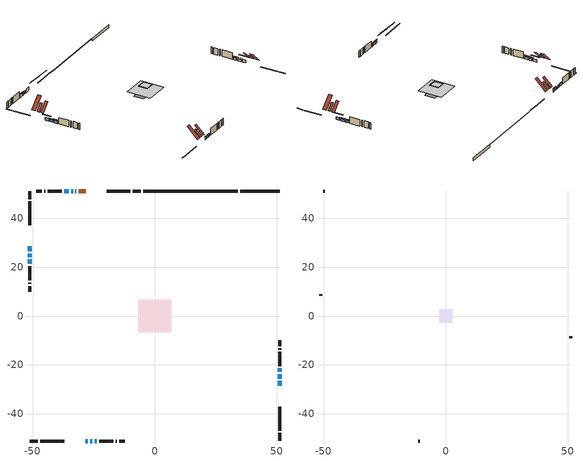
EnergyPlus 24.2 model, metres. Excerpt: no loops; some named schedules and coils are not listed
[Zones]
conditioned space
 floor adiabatic (Floor3 construction): -4.46,-4.46 -4.46,4.46 4.46,4.46 4.46,-4.46 z0.12
 floor adiabatic (AdiabaticFloorConstruction): -6.69,-6.69 -6.69,6.69 6.69,6.69 6.69,-6.69 z1.34
 floor foundation (Slab1 construction): -2.23,-2.23 -2.23,2.23 2.23,2.23 2.23,-2.23 z-1.53
 floor foundation (Slab2 construction): -6.75,-2.94 -6.75,2.94 6.75,2.94 6.75,-2.94 z-0.12
 wall outside (RimJoist1 construction): -5.66,51.22 -9.02,51.22 / -51.22,-51.22 -47.85,-51.22 / -51.22,51.22 -51.22,47.85 / 51.22,-51.22 51.22,-47.85 z0.12:0.42
 wall outside (RimJoist2 construction): -9.95,51.22 -19.74,51.22 / -46.92,-51.22 -37.14,-51.22 / -51.22,46.92 -51.22,37.14 / 51.22,-46.92 51.22,-37.14 z0.12:0.42
 wall outside (AdiabaticWallConstruction 1): -28.31,51.22 -31.14,51.22 z0.12:2.15
 wall outside (AdiabaticWallConstruction): -32.07,51.22 -32.48,51.22 z0.12:1.04; -51.22,28.56 -51.22,26.53 / 51.22,-28.56 51.22,-26.63 / -35.15,51.22 -37.18,51.22 z0.12:1.64; 51.22,-25.7 51.22,-23.87 z0.12:1.26; -33.4,51.22 -34.22,51.22 z0.12:1.49; -51.22,25.6 -51.22,24.08 / 51.22,-22.94 51.22,-21.42 z0.12:1.29; -28.56,-51.22 -27.44,-51.22 / -26.52,-51.22 -25.55,-51.22 z0.12:1.54; -24.62,-51.22 -23.71,-51.22 / -51.22,23.15 -51.22,21.37 z0.12:1.44
 wall outside (Wall1 construction): -38.11,51.22 -43.91,51.22 / -22.78,-51.22 -16.97,-51.22 / -51.22,20.44 -51.22,14.64 / 51.22,-20.49 51.22,-14.69 z0.12:3.78
 wall outside (Wall2 construction): -44.84,51.22 -45.36,51.22 / -16.04,-51.22 -15.52,-51.22 / -51.22,13.71 -51.22,13.18 / 51.22,-13.76 51.22,-13.23 z0.12:3.78
 wall outside (Wall3 construction): -46.29,51.22 -48.62,51.22 / -14.59,-51.22 -12.27,-51.22 / -51.22,12.26 -51.22,9.93 / 51.22,-12.3 51.22,-9.98 z0.12:3.78
 wall foundation (FoundationWall1 construction): 51.22,51.22 34.97,51.22 z-1.53:0.12
 wall foundation (FoundationWall2 construction): 34.04,51.22 -4.73,51.22 z-0.12:0.11
 window (WindowConstruction 11): -32.07,51.22 -32.48,51.22 z0.12:1.03
 window (WindowConstruction 5): -51.22,28.56 -51.22,26.53 z0.12:1.64
 window (WindowConstruction 6): 51.22,-28.56 51.22,-26.63 z0.12:1.64
 window (WindowConstruction 7): 51.22,-25.7 51.22,-23.87 z0.12:1.26
 window (WindowConstruction 8): -33.4,51.22 -34.22,51.22 z0.12:1.49
 window (WindowConstruction 9): -51.22,25.6 -51.22,24.08 z0.12:1.29
 window (WindowConstruction 10): 51.22,-22.94 51.22,-21.42 z0.12:1.29
 window (WindowConstruction): -28.56,-51.22 -27.45,-51.22 z0.12:1.54
 window (WindowConstruction 1): -26.52,-51.22 -25.55,-51.22 z0.12:1.54
 window (WindowConstruction 2): -24.62,-51.22 -23.71,-51.22 z0.12:1.44
 window (WindowConstruction 3): -35.15,51.22 -37.18,51.22 z0.12:1.64
 window (WindowConstruction 4): -51.22,23.15 -51.22,21.37 z0.12:1.44
 door (Door): -28.31,51.22 -31.14,51.22 z0.12:2.15
 ceiling adiabatic (AdiabaticFloorConstruction): 6.69,-6.69 6.69,6.69 -6.69,6.69 -6.69,-6.69 z1.34
 roof outside (Roof3 construction): -24.87,51.22,3.78 -24.87,47.87,7.12 -23.69,47.87,7.12 -23.69,51.22,3.78; -32,-51.22,3.78 -32,-47.87,7.12 -33.18,-47.87,7.12 -33.18,-51.22,3.78; -51.22,32,3.78 -47.87,32,7.12 -47.87,33.18,7.12 -51.22,33.18,3.78; 51.22,-32,3.78 47.87,-32,7.12 47.87,-33.18,7.12 51.22,-33.18,3.78
 roof outside (Roof4 construction): -27.38,51.22,3.78 -27.38,46.74,8.25 -25.8,46.74,8.25 -25.8,51.22,3.78; -29.49,-51.22,3.78 -29.49,-46.74,8.25 -31.07,-46.74,8.25 -31.07,-51.22,3.78; -51.22,29.49,3.78 -46.74,29.49,8.25 -46.74,31.07,8.25 -51.22,31.07,3.78; 51.22,-29.49,3.78 46.74,-29.49,8.25 46.74,-31.07,8.25 51.22,-31.07,3.78
attic - vented
 floor to conditioned space (Floor1 construction Reversed): -2.23,-2.23 -2.23,2.23 2.23,2.23 2.23,-2.23 z3.78
 floor to conditioned space (Floor2 construction Reversed): -2.73,-2.73 -2.73,2.73 2.73,2.73 2.73,-2.73 z3.78
 wall outside (Wall4 construction): -49.55,51.22 -50.29,51.22 / -11.34,-51.22 -10.6,-51.22 / -51.22,9 -51.22,8.26 / 51.22,-9.05 51.22,-8.31 z0.12:3.78
 roof outside (Roof1 construction): -22.76,51.22,3.78 -22.76,45.29,9.7 -20.67,45.29,9.7 -20.67,51.22,3.78; -34.11,-51.22,3.78 -34.11,-45.29,9.7 -36.21,-45.29,9.7 -36.21,-51.22,3.78; -51.22,34.11,3.78 -45.29,34.11,9.7 -45.29,36.21,9.7 -51.22,36.21,3.78; 51.22,-34.11,3.78 45.29,-34.11,9.7 45.29,-36.21,9.7 51.22,-36.21,3.78
shading: -32.77,51.22 -31.77,51.22 -31.77,51.51 -32.77,51.51 z1.33; -51.22,25.01 -51.22,30.08 -51.51,30.08 -51.51,25.01 z3.16; 51.22,-24.5 51.22,-30.69 51.51,-30.69 51.51,-24.5 z3.77; 51.22,-23.26 51.22,-26.31 51.51,-26.31 51.51,-23.26 z1.87; -34.52,51.22 -33.11,51.22 -33.11,51.51 -34.52,51.51 z1.79; -51.22,23.47 -51.22,26.21 -51.51,26.21 -51.51,23.47 z1.9; 51.22,-20.81 51.22,-23.55 51.51,-23.55 51.51,-20.81 z1.9; -27.15,-51.22 -28.86,-51.22 -28.86,-51.51 -27.15,-51.51 z1.84; -25.25,-51.22 -26.82,-51.22 -26.82,-51.51 -25.25,-51.51 z1.84; -23.41,-51.22 -24.92,-51.22 -24.92,-51.51 -23.41,-51.51 z1.74; -37.48,51.22 -34.85,51.22 -34.85,51.51 -37.48,51.51 z1.94; -51.22,20.76 -51.22,23.76 -51.51,23.76 -51.51,20.76 z2.05
[Building]
Building 1: Terrain=Suburbs
[Site:Location]
Greenwood AP_NS: Latitude {deg}=44.98; Longitude {deg}=-64.92; Time Zone {hr}=-4; Elevation {m}=28; Keep Site Location Information=Yes
[Site:GroundTemperature:Shallow]
3.62696, 1.72046, 1.56778, 2.47251, 6.10451, 9.71958, 12.8537, 14.839, 15.0077, 13.3929, 10.3388, 6.83459
[Site:WaterMainsTemperature]
Calculation Method=Schedule; Temperature Schedule=mains temperature schedule
[Material] Roughness=Rough; Thermal Absorptance=0.9
Name | Thickness {m} | Conductivity {W/m-K} | Density {kg/m3} | Specific Heat {J/kg-K} | Solar Absorptance | Visible Absorptance
asphalt or fiberglass shingles | 0.00635 | 0.162714 | 1121.4 | 1465.45 | 0.4 | 0.4
ceiling loosefill ins | 0.169333 | 0.0480833 | 16.02 | 1046.75 | 0.7 | 0.7
ceiling stud and cavity | 0.1397 | 0.128794 | 65.682 | 1177.47 | 0.7 | 0.7
ceiling stud and cavity 1 | 0.1397 | 0.124158 | 65.682 | 1177.47 | 0.7 | 0.7
concrete 4.0 in. | 0.1016 | 1.803125 | 2242.8 | 837.4 | 0.7 | 0.7
concrete 8.0 in. | 0.2032 | 1.803125 | 2242.8 | 837.4 | 0.7 | 0.7
door material | 0.04445 | 0.188738 | 512.64 | 1214.23 | 0.7 | 0.7
exterior vertical ins | 0.00108814 | 0.029427 | 32.04 | 1214.23 | 0.7 | 0.7
floor covering | 0.0127 | 9.015625 | 54.468 | 1339.84 | 0.6 | 0.6
floor covering 1 | 0.0127 | 0.0433444 | 54.468 | 1339.84 | 0.6 | 0.6
floor rigid ins; wall rigid ins | 0.512978 | 0.029427 | 32.04 | 1214.23 | 0.7 | 0.7
floor stud and cavity | 0.0889 | 0.234607 | 50.32683 | 1063.81 | 0.7 | 0.7
floor stud and cavity 1 | 0.1397 | 1.75129 | 37.0049 | 1207.88 | 0.7 | 0.7
furniture material conditioned space 1 | 0.1524 | 0.115458 | 640.8 | 1214.23 | 0.6 | 0.6
gypsum board | 0.0127 | 0.160291 | 801 | 837.4 | 0.6 | 0.6
osb sheathing 0.5 in. | 0.0127 | 0.115458 | 512.64 | 1214.23 | 0.7 | 0.7
osb sheathing 0.75 in. | 0.01905 | 0.115458 | 512.64 | 1214.23 | 0.7 | 0.7
osb sheathing 2.0 in. | 0.0508 | 0.115458 | 512.64 | 1214.23 | 0.7 | 0.7
rim joist rigid ins; roof rigid ins | 0.051816 | 0.029427 | 32.04 | 1214.23 | 0.7 | 0.7
rim joist stud and cavity | 0.0508 | 0.165254 | 125.044 | 1163.47 | 0.6 | 0.6
rim joist stud and cavity 1 | 0.0508 | 0.126838 | 50.32683 | 1063.81 | 0.6 | 0.6
roof stud and cavity | 0.2032 | 0.164052 | 78.34581 | 1123.46 | 0.7 | 0.7
roof stud and cavity 1 | 0.2032 | 2.78498 | 78.34581 | 1123.46 | 0.7 | 0.7
wall stud and cavity | 0.1397 | 0.0815399 | 139.0536 | 1170.24 | 0.7 | 0.7
wall stud and cavity 1 | 0.1397 | 0.0853101 | 139.0536 | 1170.24 | 0.7 | 0.7
wall stud and cavity 2 | 0.1397 | 0.0849447 | 139.0536 | 1170.24 | 0.7 | 0.7
wall stud and cavity 3 | 0.0889 | 6.1454 | 50.32683 | 1063.81 | 0.6 | 0.6
wall stud and cavity 4 | 0.0889 | 0.380278 | 52.3479 | 1209.89 | 0.7 | 0.7
wall stud and cavity 5 | 0.0889 | 0.391764 | 83.0341 | 1211.67 | 0.7 | 0.7
wood siding | 0.0254 | 0.102417 | 544.68 | 1172.36 | 0.4 | 0.4
wood siding 1 | 0.00254 | 0.102417 | 544.68 | 1172.36 | 0.4 | 0.4
wood siding 2; wood siding 3; wood siding 4 | 0.0254 | 0.102417 | 544.68 | 1172.36 | 0.7 | 0.7
[WindowMaterial:SimpleGlazingSystem]
Name | U-Factor {W/m2-K} | Solar Heat Gain Coefficient
WindowMaterial | 4.85639 | 0.56
WindowMaterial 1 | 5.20843 | 0.63
WindowMaterial 2 | 5.141429 | 0.62
WindowMaterial 3 | 5.26862 | 0.65
WindowMaterial 4 | 5.1278 | 0.62
WindowMaterial 5 | 5.243633 | 0.64
WindowMaterial 6 | 5.408295 | 0.67
WindowMaterial 7 | 5.09941 | 0.61
WindowMaterial 8 | 4.97222 | 0.59
WindowMaterial 9 | 5.0943 | 0.64
[Construction]
AdiabaticFloorConstruction: floor stud and cavity 1, floor rigid ins, osb sheathing 0.75 in., floor covering 1
AdiabaticWallConstruction: wood siding 3, wall rigid ins, wall stud and cavity 4, gypsum board
AdiabaticWallConstruction 1: wood siding 4, wall rigid ins, wall stud and cavity 4, gypsum board
Door: door material
Floor1 construction Reversed: gypsum board, ceiling stud and cavity, ceiling loosefill ins
Floor2 construction Reversed: gypsum board, ceiling stud and cavity 1, ceiling loosefill ins
Floor3 construction: floor stud and cavity, floor covering
FoundationWall1 construction; FoundationWall2 construction: concrete 8.0 in.
furniture construction conditioned space 1: furniture material conditioned space 1
PartitionWallConstruction: gypsum board, wall stud and cavity 5, gypsum board
RimJoist1 construction: wood siding 2, rim joist rigid ins, osb sheathing 2.0 in., rim joist stud and cavity
RimJoist2 construction: wood siding 2, rim joist stud and cavity 1
Roof1 construction: asphalt or fiberglass shingles
Roof3 construction: asphalt or fiberglass shingles, osb sheathing 0.75 in., roof stud and cavity, gypsum board
Roof4 construction: asphalt or fiberglass shingles, roof rigid ins, osb sheathing 0.75 in., roof stud and cavity 1, gypsum board
Slab1 construction; Slab2 construction: concrete 4.0 in.
Wall1 construction: wood siding, osb sheathing 0.5 in., wall stud and cavity, gypsum board
Wall2 construction: wood siding, osb sheathing 0.5 in., wall stud and cavity 1, gypsum board
Wall3 construction: wood siding, osb sheathing 0.5 in., wall stud and cavity 2, gypsum board
Wall4 construction: wood siding 1, wall stud and cavity 3
WindowConstruction: WindowMaterial
WindowConstruction 1: WindowMaterial 1
WindowConstruction 10; WindowConstruction 9: WindowMaterial 8
WindowConstruction 11: WindowMaterial 9
WindowConstruction 2: WindowMaterial 2
WindowConstruction 3; WindowConstruction 5: WindowMaterial 3
WindowConstruction 4: WindowMaterial 4
WindowConstruction 6: WindowMaterial 5
WindowConstruction 7: WindowMaterial 6
WindowConstruction 8: WindowMaterial 7
[Zone] Multiplier=1; Part of Total Floor Area=Yes
Name | Volume {m3}
attic - vented | 41.205
conditioned space | 455.6
[Space]
Name | Zone | Volume {m3}
attic - vented 1 | attic - vented | 41.205
conditioned space 1 | conditioned space | 455.6
[ZoneInfiltration:EffectiveLeakageArea]
infil attic - vented 1: Zone or Space=attic - vented 1; Schedule=Always On Discrete; Effective Air Leakage Area {cm2}=2053.66; Stack Coefficient=0.000666287; Wind Coefficient=1.74402e-05
[ZoneMixing]
whole house fan mix: Zone or Space=attic - vented; Schedule=Always On Continuous; Design Flow Rate Calculation Method=Flow/Zone; Design Flow Rate {m3/s}=0; Source Zone or Space=conditioned space
[SurfaceProperty:ExposedFoundationPerimeter] Exposed Perimeter Calculation Method=TotalExposedPerimeter
Name | Total Exposed Perimeter {m}
Slab1 | 16.246
Slab2 | 38.771
[InternalMass] Zone or ZoneList=conditioned space; Space or SpaceList=conditioned space 1
Name | Construction | Surface Area {m2}
furniture mass conditioned space 1 | furniture construction conditioned space 1 | 143.008
partition wall mass | PartitionWallConstruction | 278.09
[Lights]
interior lighting: Zone or ZoneList or Space or SpaceList=conditioned space 1; Schedule=interior lighting schedule; Design Level Calculation Method=LightingLevel; Lighting Level {W}=343.2; Return Air Fraction=0; Fraction Radiant=0.6; Fraction Visible=0.2; Fraction Replaceable=1
[People]
occupants: Zone or ZoneList or Space or SpaceList=conditioned space 1; Number of People Schedule=occupants schedule; Number of People Calculation Method=People; Number of People=3; Fraction Radiant=0.314171; Sensible Heat Fraction=0.56303; Activity Level Schedule=occupants activity schedule; Carbon Dioxide Generation Rate {m3/s-W}=0; Enable ASHRAE 55 Comfort Warnings=No; Mean Radiant Temperature Calculation Type=EnclosureAveraged
[ElectricEquipment] Zone or ZoneList or Space or SpaceList=conditioned space 1; Design Level Calculation Method=EquipmentLevel
Name | Schedule | Design Level {W} | Fraction Latent | Fraction Radiant | Fraction Lost
clothes dryer | clothes dryer schedule | 140.772 | 0.015 | 0.081 | 0.85
clothes washer | clothes washer schedule | 32.1985 | 0.03 | 0.162 | 0.7
cooking range | cooking range schedule | 215.147 | 0.08 | 0.432 | 0.2
dishwasher | dishwasher schedule | 66.8632 | 0.3 | 0.18 | 0.4
fridge | fridge schedule | 72.9452 | 0 | 0.6 | 0
mech vent house fan | mech vent house fan schedule | 0 | 0 | 0 | 1
mech vent house fan cfis | mech vent house fan cfis schedule | 0 | 0 | 0 | 0
mech vent range fan 0 | mech vent range fan 0 schedule | 57 | 0 | 0 | 1
misc plug loads | misc plug loads schedule | 494.7 | 0.045 | 0.513 | 0.1
whole house fan | Always On Discrete | 0 | 0 | 0 | 1
[OtherEquipment] Zone or ZoneList or Space or SpaceList=conditioned space 1; Design Level Calculation Method=EquipmentLevel
Name | Fuel Type | Schedule | Design Level {W} | Fraction Latent | Fraction Radiant | Fraction Lost
clothes dryer 1 | Electricity | clothes dryer schedule | 0 | 0.015 | 0.081 | 0.85
cooking range 1 | Electricity | cooking range schedule | 0 | 0.08 | 0.432 | 0.2
general water use latent | None | general water use schedule | 62.594 | 1 | 0 | 0
general water use sensible | None | general water use schedule | -61.6891 | 0 | 0.6 | 0
mech vent house fan latent load | None | Always On Discrete | 0 | 1 | 0 | 0
mech vent house fan sensible load | None | Always On Discrete | 0 | 0 | 0 | 0
water heater energy adjustment1 | Electricity | Always On Discrete | 0.01 | 0 | 0 | 1
[ZoneInfiltration:DesignFlowRate] Zone or ZoneList or Space or SpaceList=conditioned space 1; Schedule=Always On Discrete; Design Flow Rate Calculation Method=Flow/Zone; Design Flow Rate {m3/s}=0
infil flow; natural vent flow; whole house fan flow
[ZoneControl:Thermostat]
conditioned space Thermostat: Zone or ZoneList=conditioned space; Control Type Schedule=conditioned space Thermostat Schedule; Control 1=conditioned space temperature setpoint; Temperature Difference Between Cutout And Setpoint {deltaC}=0
[ThermostatSetpoint:DualSetpoint]
conditioned space temperature setpoint: Heating Setpoint Temperature Schedule=heating setpoint; Cooling Setpoint Temperature Schedule=cooling setpoint
[AirLoopHVAC:UnitarySystem]
unit heater unitary system: Control Type=Load; Controlling Zone or Thermostat Location=conditioned space; Dehumidification Control Type=None; Availability Schedule=Always On Discrete; Supply Fan=unit heater supply fan; Fan Placement=BlowThrough; Supply Air Fan Operating Mode Schedule=unit heater auto fan schedule; Heating Coil=unit heater htg coil; DX Heating Coil Sizing Ratio=1; Use DOAS DX Cooling Coil=No; Minimum Supply Air Temperature {C}=2; Latent Load Control=SensibleOnlyLoadControl; Cooling Supply Air Flow Rate Method=None; Heating Supply Air Flow Rate Method=SupplyAirFlowRate; Heating Supply Air Flow Rate {m3/s}=0.00141584; No Load Supply Air Flow Rate Method=SupplyAirFlowRate; No Load Supply Air Flow Rate {m3/s}=0; No Load Supply Air Flow Rate Control Set To Low Speed=Yes; Maximum Supply Air Temperature {C}=48.8889; Maximum Outdoor Dry-Bulb Temperature for Supplemental Heater Operation {C}=21; Ancillary On-Cycle Electric Power {W}=0; Ancillary Off-Cycle Electric Power {W}=0
[Zone equipment]
conditioned space: electric baseboard, unit heater unitary system
[Foundation:Kiva] Initial Indoor Air Temperature {C}=18; Wall Depth Below Slab {m}=0.2032
Name | Wall Height Above Grade {m} | Custom Block Material Name 1 | Custom Block Depth 1 {m} | Custom Block X Position 1 {m} | Custom Block Z Position 1 {m}
Foundation Kiva 1 | 0.12
Foundation Kiva 2 | 0.110002 | exterior vertical ins | 0.230002 | 0.2032 | 0
[Foundation:Kiva:Settings]
Soil Conductivity {W/m-K}=0.849921; Soil Density {kg/m3}=1842.3; Soil Specific Heat {J/kg-K}=418.7; Ground Solar Absorptivity=0.9; Ground Thermal Absorptivity=0.9; Ground Surface Roughness {m}=0.03; Far-Field Width {m}=40; Deep-Ground Boundary Condition=ZeroFlux; Deep-Ground Depth {m}=40; Minimum Cell Dimension {m}=0.2; Maximum Cell Growth Coefficient=3; Simulation Timestep=Timestep
[Exterior:Lights]
exterior lighting: Schedule=exterior lighting schedule; Design Level {W}=75.6
[EnergyManagementSystem:Sensor] Output:Variable or Output:Meter Index Key=conditioned space
Name | Output:Variable or Output:Meter
conditioned_space_clg_unmet_s | Zone Cooling Setpoint Not Met Time
conditioned_space_htg_unmet_s | Zone Heating Setpoint Not Met Time
fridge_tin_s; tin_s; tin_s_1 | Zone Mean Air Temperature
tout_s | Zone Outdoor Air Drybulb Temperature
win_s | Zone Air Humidity Ratio
[Schedule:Constant]
Name | Hourly Value
Always On Continuous; mech vent house fan schedule; mech vent house fan cfis schedule; Always On Discrete | 1
occupants activity schedule | 117.228
fridge schedule; unit heater auto fan schedule | 0
[Schedule:Week:Daily]
interior lighting schedule Week Rule - Jan1-Jan27: interior lighting schedule day, interior lighting schedule day, interior lighting schedule day, interior lighting schedule day, interior lighting schedule day, interior lighting schedule day, interior lighting schedule day, interior lighting schedule default day, interior lighting schedule default day, interior lighting schedule default day, interior lighting schedule default day, interior lighting schedule default day
interior lighting schedule Week Rule - Jan28-Feb3: interior lighting schedule day, interior lighting schedule day, interior lighting schedule day, interior lighting schedule day, interior lighting schedule day 1, interior lighting schedule day 1, interior lighting schedule day 1, interior lighting schedule default day, interior lighting schedule default day, interior lighting schedule default day, interior lighting schedule default day, interior lighting schedule default day
interior lighting schedule Week Rule - Feb4-Feb24: interior lighting schedule day 1, interior lighting schedule day 1, interior lighting schedule day 1, interior lighting schedule day 1, interior lighting schedule day 1, interior lighting schedule day 1, interior lighting schedule day 1, interior lighting schedule default day, interior lighting schedule default day, interior lighting schedule default day, interior lighting schedule default day, interior lighting schedule default day
interior lighting schedule Week Rule - Feb25-Mar3: interior lighting schedule day 1, interior lighting schedule day 1, interior lighting schedule day 1, interior lighting schedule day 1, interior lighting schedule day 2, interior lighting schedule day 2, interior lighting schedule day 2, interior lighting schedule default day, interior lighting schedule default day, interior lighting schedule default day, interior lighting schedule default day, interior lighting schedule default day
interior lighting schedule Week Rule - Mar4-Mar31: interior lighting schedule day 2, interior lighting schedule day 2, interior lighting schedule day 2, interior lighting schedule day 2, interior lighting schedule day 2, interior lighting schedule day 2, interior lighting schedule day 2, interior lighting schedule default day, interior lighting schedule default day, interior lighting schedule default day, interior lighting schedule default day, interior lighting schedule default day
interior lighting schedule Week Rule - Apr1-Apr28: interior lighting schedule day 3, interior lighting schedule day 3, interior lighting schedule day 3, interior lighting schedule day 3, interior lighting schedule day 3, interior lighting schedule day 3, interior lighting schedule day 3, interior lighting schedule default day, interior lighting schedule default day, interior lighting schedule default day, interior lighting schedule default day, interior lighting schedule default day
interior lighting schedule Week Rule - Apr29-May5: interior lighting schedule day 3, interior lighting schedule day 3, interior lighting schedule day 4, interior lighting schedule day 4, interior lighting schedule day 4, interior lighting schedule day 4, interior lighting schedule day 4, interior lighting schedule default day, interior lighting schedule default day, interior lighting schedule default day, interior lighting schedule default day, interior lighting schedule default day
interior lighting schedule Week Rule - May6-May26: interior lighting schedule day 4, interior lighting schedule day 4, interior lighting schedule day 4, interior lighting schedule day 4, interior lighting schedule day 4, interior lighting schedule day 4, interior lighting schedule day 4, interior lighting schedule default day, interior lighting schedule default day, interior lighting schedule default day, interior lighting schedule default day, interior lighting schedule default day
interior lighting schedule Week Rule - May27-Jun2: interior lighting schedule day 4, interior lighting schedule day 4, interior lighting schedule day 4, interior lighting schedule day 4, interior lighting schedule day 4, interior lighting schedule day 5, interior lighting schedule day 5, interior lighting schedule default day, interior lighting schedule default day, interior lighting schedule default day, interior lighting schedule default day, interior lighting schedule default day
interior lighting schedule Week Rule - Jun3-Jun30: interior lighting schedule day 5, interior lighting schedule day 5, interior lighting schedule day 5, interior lighting schedule day 5, interior lighting schedule day 5, interior lighting schedule day 5, interior lighting schedule day 5, interior lighting schedule default day, interior lighting schedule default day, interior lighting schedule default day, interior lighting schedule default day, interior lighting schedule default day
interior lighting schedule Week Rule - Jul1-Jul28: interior lighting schedule day 6, interior lighting schedule day 6, interior lighting schedule day 6, interior lighting schedule day 6, interior lighting schedule day 6, interior lighting schedule day 6, interior lighting schedule day 6, interior lighting schedule default day, interior lighting schedule default day, interior lighting schedule default day, interior lighting schedule default day, interior lighting schedule default day
interior lighting schedule Week Rule - Jul29-Aug4: interior lighting schedule day 6, interior lighting schedule day 6, interior lighting schedule day 6, interior lighting schedule day 7, interior lighting schedule day 7, interior lighting schedule day 7, interior lighting schedule day 7, interior lighting schedule default day, interior lighting schedule default day, interior lighting schedule default day, interior lighting schedule default day, interior lighting schedule default day
interior lighting schedule Week Rule - Aug5-Aug25: interior lighting schedule day 7, interior lighting schedule day 7, interior lighting schedule day 7, interior lighting schedule day 7, interior lighting schedule day 7, interior lighting schedule day 7, interior lighting schedule day 7, interior lighting schedule default day, interior lighting schedule default day, interior lighting schedule default day, interior lighting schedule default day, interior lighting schedule default day
interior lighting schedule Week Rule - Aug26-Sep1: interior lighting schedule day 7, interior lighting schedule day 7, interior lighting schedule day 7, interior lighting schedule day 7, interior lighting schedule day 7, interior lighting schedule day 7, interior lighting schedule day 8, interior lighting schedule default day, interior lighting schedule default day, interior lighting schedule default day, interior lighting schedule default day, interior lighting schedule default day
interior lighting schedule Week Rule - Sep2-Sep29: interior lighting schedule day 8, interior lighting schedule day 8, interior lighting schedule day 8, interior lighting schedule day 8, interior lighting schedule day 8, interior lighting schedule day 8, interior lighting schedule day 8, interior lighting schedule default day, interior lighting schedule default day, interior lighting schedule default day, interior lighting schedule default day, interior lighting schedule default day
interior lighting schedule Week Rule - Sep30-Oct6: interior lighting schedule day 8, interior lighting schedule day 9, interior lighting schedule day 9, interior lighting schedule day 9, interior lighting schedule day 9, interior lighting schedule day 9, interior lighting schedule day 9, interior lighting schedule default day, interior lighting schedule default day, interior lighting schedule default day, interior lighting schedule default day, interior lighting schedule default day
interior lighting schedule Week Rule - Oct7-Oct27: interior lighting schedule day 9, interior lighting schedule day 9, interior lighting schedule day 9, interior lighting schedule day 9, interior lighting schedule day 9, interior lighting schedule day 9, interior lighting schedule day 9, interior lighting schedule default day, interior lighting schedule default day, interior lighting schedule default day, interior lighting schedule default day, interior lighting schedule default day
interior lighting schedule Week Rule - Oct28-Nov3: interior lighting schedule day 9, interior lighting schedule day 9, interior lighting schedule day 9, interior lighting schedule day 9, interior lighting schedule day 10, interior lighting schedule day 10, interior lighting schedule day 10, interior lighting schedule default day, interior lighting schedule default day, interior lighting schedule default day, interior lighting schedule default day, interior lighting schedule default day
interior lighting schedule Week Rule - Nov4-Nov24: interior lighting schedule day 10, interior lighting schedule day 10, interior lighting schedule day 10, interior lighting schedule day 10, interior lighting schedule day 10, interior lighting schedule day 10, interior lighting schedule day 10, interior lighting schedule default day, interior lighting schedule default day, interior lighting schedule default day, interior lighting schedule default day, interior lighting schedule default day
interior lighting schedule Week Rule - Nov25-Dec1: interior lighting schedule day 10, interior lighting schedule day 10, interior lighting schedule day 10, interior lighting schedule day 10, interior lighting schedule day 10, interior lighting schedule day 10, interior lighting schedule day 11, interior lighting schedule default day, interior lighting schedule default day, interior lighting schedule default day, interior lighting schedule default day, interior lighting schedule default day
interior lighting schedule Week Rule - Dec2-Dec31: interior lighting schedule day 11, interior lighting schedule day 11, interior lighting schedule day 11, interior lighting schedule day 11, interior lighting schedule day 11, interior lighting schedule day 11, interior lighting schedule day 11, interior lighting schedule default day, interior lighting schedule default day, interior lighting schedule default day, interior lighting schedule default day, interior lighting schedule default day
occupants schedule Week Rule - Jan1-Dec31: occupants schedule day, occupants schedule day, occupants schedule day, occupants schedule day, occupants schedule day, occupants schedule day, occupants schedule day, occupants schedule default day, occupants schedule default day, occupants schedule default day, occupants schedule default day, occupants schedule default day
clothes dryer schedule Week Rule - Jan1-Dec31: clothes dryer schedule day, clothes dryer schedule day, clothes dryer schedule day, clothes dryer schedule day, clothes dryer schedule day, clothes dryer schedule day, clothes dryer schedule day, clothes dryer schedule default day, clothes dryer schedule default day, clothes dryer schedule default day, clothes dryer schedule default day, clothes dryer schedule default day
clothes washer schedule Week Rule - Jan1-Dec31: clothes washer schedule day, clothes washer schedule day, clothes washer schedule day, clothes washer schedule day, clothes washer schedule day, clothes washer schedule day, clothes washer schedule day, clothes washer schedule default day, clothes washer schedule default day, clothes washer schedule default day, clothes washer schedule default day, clothes washer schedule default day
cooking range schedule Week Rule - Jan1-Dec31: cooking range schedule day, cooking range schedule day, cooking range schedule day, cooking range schedule day, cooking range schedule day, cooking range schedule day, cooking range schedule day, cooking range schedule default day, cooking range schedule default day, cooking range schedule default day, cooking range schedule default day, cooking range schedule default day
dishwasher schedule Week Rule - Jan1-Dec31: dishwasher schedule day, dishwasher schedule day, dishwasher schedule day, dishwasher schedule day, dishwasher schedule day, dishwasher schedule day, dishwasher schedule day, dishwasher schedule default day, dishwasher schedule default day, dishwasher schedule default day, dishwasher schedule default day, dishwasher schedule default day
mech vent range fan 0 schedule Week Rule - Jan1-Dec31: mech vent range fan 0 schedule day, mech vent range fan 0 schedule day, mech vent range fan 0 schedule day, mech vent range fan 0 schedule day, mech vent range fan 0 schedule day, mech vent range fan 0 schedule day, mech vent range fan 0 schedule day, mech vent range fan 0 schedule default day, mech vent range fan 0 schedule default day, mech vent range fan 0 schedule default day, mech vent range fan 0 schedule default day, mech vent range fan 0 schedule default day
misc plug loads schedule Week Rule - Jan1-Dec31: misc plug loads schedule day, misc plug loads schedule day, misc plug loads schedule day, misc plug loads schedule day, misc plug loads schedule day, misc plug loads schedule day, misc plug loads schedule day, misc plug loads schedule default day, misc plug loads schedule default day, misc plug loads schedule default day, misc plug loads schedule default day, misc plug loads schedule default day
general water use schedule Week Rule - Jan1-Dec31: general water use schedule day, general water use schedule day, general water use schedule day, general water use schedule day, general water use schedule day, general water use schedule day, general water use schedule day, general water use schedule default day, general water use schedule default day, general water use schedule default day, general water use schedule default day, general water use schedule default day
exterior lighting schedule Week Rule - Jan1-Jan27: exterior lighting schedule day, exterior lighting schedule day, exterior lighting schedule day, exterior lighting schedule day, exterior lighting schedule day, exterior lighting schedule day, exterior lighting schedule day, exterior lighting schedule default day, exterior lighting schedule default day, exterior lighting schedule default day, exterior lighting schedule default day, exterior lighting schedule default day
exterior lighting schedule Week Rule - Jan28-Feb3: exterior lighting schedule day, exterior lighting schedule day, exterior lighting schedule day, exterior lighting schedule day, exterior lighting schedule day 1, exterior lighting schedule day 1, exterior lighting schedule day 1, exterior lighting schedule default day, exterior lighting schedule default day, exterior lighting schedule default day, exterior lighting schedule default day, exterior lighting schedule default day
exterior lighting schedule Week Rule - Feb4-Feb24: exterior lighting schedule day 1, exterior lighting schedule day 1, exterior lighting schedule day 1, exterior lighting schedule day 1, exterior lighting schedule day 1, exterior lighting schedule day 1, exterior lighting schedule day 1, exterior lighting schedule default day, exterior lighting schedule default day, exterior lighting schedule default day, exterior lighting schedule default day, exterior lighting schedule default day
exterior lighting schedule Week Rule - Feb25-Mar3: exterior lighting schedule day 1, exterior lighting schedule day 1, exterior lighting schedule day 1, exterior lighting schedule day 1, exterior lighting schedule day 2, exterior lighting schedule day 2, exterior lighting schedule day 2, exterior lighting schedule default day, exterior lighting schedule default day, exterior lighting schedule default day, exterior lighting schedule default day, exterior lighting schedule default day
exterior lighting schedule Week Rule - Mar4-Mar31: exterior lighting schedule day 2, exterior lighting schedule day 2, exterior lighting schedule day 2, exterior lighting schedule day 2, exterior lighting schedule day 2, exterior lighting schedule day 2, exterior lighting schedule day 2, exterior lighting schedule default day, exterior lighting schedule default day, exterior lighting schedule default day, exterior lighting schedule default day, exterior lighting schedule default day
exterior lighting schedule Week Rule - Apr1-Apr28: exterior lighting schedule day 3, exterior lighting schedule day 3, exterior lighting schedule day 3, exterior lighting schedule day 3, exterior lighting schedule day 3, exterior lighting schedule day 3, exterior lighting schedule day 3, exterior lighting schedule default day, exterior lighting schedule default day, exterior lighting schedule default day, exterior lighting schedule default day, exterior lighting schedule default day
exterior lighting schedule Week Rule - Apr29-May5: exterior lighting schedule day 3, exterior lighting schedule day 3, exterior lighting schedule day 4, exterior lighting schedule day 4, exterior lighting schedule day 4, exterior lighting schedule day 4, exterior lighting schedule day 4, exterior lighting schedule default day, exterior lighting schedule default day, exterior lighting schedule default day, exterior lighting schedule default day, exterior lighting schedule default day
[Schedule:Year]
interior lighting schedule: interior lighting schedule Week Rule - Jan1-Jan27, 1, 1, 1, 27, interior lighting schedule Week Rule - Jan28-Feb3, 1, 28, 2, 3, interior lighting schedule Week Rule - Feb4-Feb24, 2, 4, 2, 24, interior lighting schedule Week Rule - Feb25-Mar3, 2, 25, 3, 3, interior lighting schedule Week Rule - Mar4-Mar31, 3, 4, 3, 31, interior lighting schedule Week Rule - Apr1-Apr28, 4, 1, 4, 28, interior lighting schedule Week Rule - Apr29-May5, 4, 29, 5, 5, interior lighting schedule Week Rule - May6-May26, 5, 6, 5, 26, interior lighting schedule Week Rule - May27-Jun2, 5, 27, 6, 2, interior lighting schedule Week Rule - Jun3-Jun30, 6, 3, 6, 30, interior lighting schedule Week Rule - Jul1-Jul28, 7, 1, 7, 28, interior lighting schedule Week Rule - Jul29-Aug4, 7, 29, 8, 4, interior lighting schedule Week Rule - Aug5-Aug25, 8, 5, 8, 25, interior lighting schedule Week Rule - Aug26-Sep1, 8, 26, 9, 1, interior lighting schedule Week Rule - Sep2-Sep29, 9, 2, 9, 29, interior lighting schedule Week Rule - Sep30-Oct6, 9, 30, 10, 6, interior lighting schedule Week Rule - Oct7-Oct27, 10, 7, 10, 27, interior lighting schedule Week Rule - Oct28-Nov3, 10, 28, 11, 3, interior lighting schedule Week Rule - Nov4-Nov24, 11, 4, 11, 24, interior lighting schedule Week Rule - Nov25-Dec1, 11, 25, 12, 1, interior lighting schedule Week Rule - Dec2-Dec31, 12, 2, 12, 31
occupants schedule: occupants schedule Week Rule - Jan1-Dec31, 1, 1, 12, 31
clothes dryer schedule: clothes dryer schedule Week Rule - Jan1-Dec31, 1, 1, 12, 31
clothes washer schedule: clothes washer schedule Week Rule - Jan1-Dec31, 1, 1, 12, 31
cooking range schedule: cooking range schedule Week Rule - Jan1-Dec31, 1, 1, 12, 31
dishwasher schedule: dishwasher schedule Week Rule - Jan1-Dec31, 1, 1, 12, 31
mech vent range fan 0 schedule: mech vent range fan 0 schedule Week Rule - Jan1-Dec31, 1, 1, 12, 31
misc plug loads schedule: misc plug loads schedule Week Rule - Jan1-Dec31, 1, 1, 12, 31
general water use schedule: general water use schedule Week Rule - Jan1-Dec31, 1, 1, 12, 31
exterior lighting schedule: exterior lighting schedule Week Rule - Jan1-Jan27, 1, 1, 1, 27, exterior lighting schedule Week Rule - Jan28-Feb3, 1, 28, 2, 3, exterior lighting schedule Week Rule - Feb4-Feb24, 2, 4, 2, 24, exterior lighting schedule Week Rule - Feb25-Mar3, 2, 25, 3, 3, exterior lighting schedule Week Rule - Mar4-Mar31, 3, 4, 3, 31, exterior lighting schedule Week Rule - Apr1-Apr28, 4, 1, 4, 28, exterior lighting schedule Week Rule - Apr29-May5, 4, 29, 5, 5, exterior lighting schedule Week Rule - May6-May26, 5, 6, 5, 26, exterior lighting schedule Week Rule - May27-Jun2, 5, 27, 6, 2, exterior lighting schedule Week Rule - Jun3-Jun30, 6, 3, 6, 30, exterior lighting schedule Week Rule - Jul1-Jul28, 7, 1, 7, 28, exterior lighting schedule Week Rule - Jul29-Aug4, 7, 29, 8, 4, exterior lighting schedule Week Rule - Aug5-Aug25, 8, 5, 8, 25, exterior lighting schedule Week Rule - Aug26-Sep1, 8, 26, 9, 1, exterior lighting schedule Week Rule - Sep2-Sep29, 9, 2, 9, 29, exterior lighting schedule Week Rule - Sep30-Oct6, 9, 30, 10, 6, exterior lighting schedule Week Rule - Oct7-Oct27, 10, 7, 10, 27, exterior lighting schedule Week Rule - Oct28-Nov3, 10, 28, 11, 3, exterior lighting schedule Week Rule - Nov4-Nov24, 11, 4, 11, 24, exterior lighting schedule Week Rule - Nov25-Dec1, 11, 25, 12, 1, exterior lighting schedule Week Rule - Dec2-Dec31, 12, 2, 12, 31
[Schedule:Compact]
conditioned space Thermostat Schedule: Through: 12/31, For: AllDays, Until: 24:00, 4
mains temperature schedule: Through: 01/01, For: AllDays, Until: 24:00, 7.74778, Through: 01/02, For: AllDays, Until: 24:00, 7.68278, Through: 01/03, For: AllDays, Until: 24:00, 7.61944, Through: 01/04, For: AllDays, Until: 24:00, 7.55667, Through: 01/05, For: AllDays, Until: 24:00, 7.495, Through: 01/06, For: AllDays, Until: 24:00, 7.435, Through: 01/07, For: AllDays, Until: 24:00, 7.37556, Through: 01/08, For: AllDays, Until: 24:00, 7.31778, Through: 01/09, For: AllDays, Until: 24:00, 7.26111, Through: 01/10, For: AllDays, Until: 24:00, 7.20556, Through: 01/11, For: AllDays, Until: 24:00, 7.15111, Through: 01/12, For: AllDays, Until: 24:00, 7.09833, Through: 01/13, For: AllDays, Until: 24:00, 7.04667, Through: 01/14, For: AllDays, Until: 24:00, 6.99667, Through: 01/15, For: AllDays, Until: 24:00, 6.94722, Through: 01/16, For: AllDays, Until: 24:00, 6.9, Through: 01/17, For: AllDays, Until: 24:00, 6.85333, Through: 01/18, For: AllDays, Until: 24:00, 6.80833, Through: 01/19, For: AllDays, Until: 24:00, 6.765, Through: 01/20, For: AllDays, Until: 24:00, 6.72278, Through: 01/21, For: AllDays, Until: 24:00, 6.68167, Through: 01/22, For: AllDays, Until: 24:00, 6.64278, Through: 01/23, For: AllDays, Until: 24:00, 6.60444, Through: 01/24, For: AllDays, Until: 24:00, 6.56778, Through: 01/25, For: AllDays, Until: 24:00, 6.53278, Through: 01/26, For: AllDays, Until: 24:00, 6.49944, Through: 01/27, For: AllDays, Until: 24:00, 6.46722, Through: 01/28, For: AllDays, Until: 24:00, 6.43667, Through: 01/29, For: AllDays, Until: 24:00, 6.40722, Through: 01/30, For: AllDays, Until: 24:00, 6.37944, Through: 01/31, For: AllDays, Until: 24:00, 6.35333, Through: 02/01, For: AllDays, Until: 24:00, 6.32889, Through: 02/02, For: AllDays, Until: 24:00, 6.30556, Through: 02/03, For: AllDays, Until: 24:00, 6.28389, Through: 02/04, For: AllDays, Until: 24:00, 6.26389, Through: 02/05, For: AllDays, Until: 24:00, 6.24556, Through: 02/06, For: AllDays, Until: 24:00, 6.22833, Through: 02/07, For: AllDays, Until: 24:00, 6.21278, Through: 02/08, For: AllDays, Until: 24:00, 6.19889, Through: 02/09, For: AllDays, Until: 24:00, 6.18667, Through: 02/10, For: AllDays, Until: 24:00, 6.17611, Through: 02/11, For: AllDays, Until: 24:00, 6.16667, Through: 02/12, For: AllDays, Until: 24:00, 6.15889, Through: 02/13, For: AllDays, Until: 24:00, 6.15278, Through: 02/14, For: AllDays, Until: 24:00, 6.14833, Through: 02/15, For: AllDays, Until: 24:00, 6.14556, Through: 02/16, For: AllDays, Until: 24:00, 6.14389, Through: 02/17, For: AllDays, Until: 24:00, 6.14444, Through: 02/18, For: AllDays, Until: 24:00, 6.14611, Through: 02/19, For: AllDays, Until: 24:00, 6.14944, Through: 02/20, For: AllDays, Until: 24:00, 6.15444, Through: 02/21, For: AllDays, Until: 24:00, 6.16056, Through: 02/22, For: AllDays, Until: 24:00, 6.16889, Through: 02/23, For: AllDays, Until: 24:00, 6.17833, Through: 02/24, For: AllDays, Until: 24:00, 6.18944, Through: 02/25, For: AllDays, Until: 24:00, 6.20222, Through: 02/26, For: AllDays, Until: 24:00, 6.21667, Through: 02/27, For: AllDays, Until: 24:00, 6.23222, Through: 02/28, For: AllDays, Until: 24:00, 6.25, Through: 03/01, For: AllDays, Until: 24:00, 6.26889, Through: 03/02, For: AllDays, Until: 24:00, 6.28889, Through: 03/03, For: AllDays, Until: 24:00, 6.31111, Through: 03/04, For: AllDays, Until: 24:00, 6.33444, Through: 03/05, For: AllDays, Until: 24:00, 6.35944, Through: 03/06, For: AllDays, Until: 24:00, 6.38611, Through: 03/07, For: AllDays, Until: 24:00, 6.41444, Through: 03/08, For: AllDays, Until: 24:00, 6.44389, Through: 03/09, For: AllDays, Until: 24:00, 6.475, Through: 03/10, For: AllDays, Until: 24:00, 6.50722, Through: 03/11, For: AllDays, Until: 24:00, 6.54111, Through: 03/12, For: AllDays, Until: 24:00, 6.57667, Through: 03/13, For: AllDays, Until: 24:00, 6.61333, Through: 03/14, For: AllDays, Until: 24:00, 6.65167, Through: 03/15, For: AllDays, Until: 24:00, 6.69167, Through: 03/16, For: AllDays, Until: 24:00, 6.73278, Through: 03/17, For: AllDays, Until: 24:00, 6.77556, Through: 03/18, For: AllDays, Until: 24:00, 6.81944, Through: 03/19, For: AllDays, Until: 24:00, 6.86444, Through: 03/20, For: AllDays, Until: 24:00, 6.91111, Through: 03/21, For: AllDays, Until: 24:00, 6.95889, Through: 03/22, For: AllDays, Until: 24:00, 7.00833, Through: 03/23, For: AllDays, Until: 24:00, 7.05889, Through: 03/24, For: AllDays, Until: 24:00, 7.11111, Through: 03/25, For: AllDays, Until: 24:00, 7.16444, Through: 03/26, For: AllDays, Until: 24:00, 7.21889, Through: 03/27, For: AllDays, Until: 24:00, 7.27444, Through: 03/28, For: AllDays, Until: 24:00, 7.33167, Through: 03/29, For: AllDays, Until: 24:00, 7.39, Through: 03/30, For: AllDays, Until: 24:00, 7.44944, Through: 03/31, For: AllDays, Until: 24:00, 7.51, Through: 04/01, For: AllDays, Until: 24:00, 7.57167, Through: 04/02, For: AllDays, Until: 24:00, 7.63444, Through: 04/03, For: AllDays, Until: 24:00, 7.69833, Through: 04/04, For: AllDays, Until: 24:00, 7.76389, Through: 04/05, For: AllDays, Until: 24:00, 7.83, Through: 04/06, For: AllDays, Until: 24:00, 7.89722, Through: 04/07, For: AllDays, Until: 24:00, 7.96556, Through: 04/08, For: AllDays, Until: 24:00, 8.035, Through: 04/09, For: AllDays, Until: 24:00, 8.10556, Through: 04/10, For: AllDays, Until: 24:00, 8.17722, Through: 04/11, For: AllDays, Until: 24:00, 8.24944, Through: 04/12, For: AllDays, Until: 24:00, 8.32278, Through: 04/13, For: AllDays, Until: 24:00, 8.39722, Through: 04/14, For: AllDays, Until: 24:00, 8.47222, Through: 04/15, For: AllDays, Until: 24:00, 8.54833, Through: 04/16, For: AllDays, Until: 24:00, 8.62556, Through: 04/17, For: AllDays, Until: 24:00, 8.70333, Through: 04/18, For: AllDays, Until: 24:00, 8.78167, Through: 04/19, For: AllDays, Until: 24:00, 8.86111, Through: 04/20, For: AllDays, Until: 24:00, 8.94111, Through: 04/21, For: AllDays, Until: 24:00, 9.02222, Through: 04/22, For: AllDays, Until: 24:00, 9.10389, Through: 04/23, For: AllDays, Until: 24:00, 9.18611, Through: 04/24, For: AllDays, Until: 24:00, 9.26889, Through: 04/25, For: AllDays, Until: 24:00, 9.35278, Through: 04/26, For: AllDays, Until: 24:00, 9.43667, Through: 04/27, For: AllDays, Until: 24:00, 9.52167, Through: 04/28, For: AllDays, Until: 24:00, 9.60722, Through: 04/29, For: AllDays, Until: 24:00, 9.69333, Through: 04/30, For: AllDays, Until: 24:00, 9.77944, Through: 05/01, For: AllDays, Until: 24:00, 9.86667, Through: 05/02, For: AllDays, Until: 24:00, 9.95389, Through: 05/03, For: AllDays, Until: 24:00, 10.0417, Through: 05/04, For: AllDays, Until: 24:00, 10.13, Through: 05/05, For: AllDays, Until: 24:00, 10.2189, Through: 05/06, For: AllDays, Until: 24:00, 10.3078, Through: 05/07, For: AllDays, Until: 24:00, 10.3972, Through: 05/08, For: AllDays, Until: 24:00, 10.4872, Through: 05/09, For: AllDays, Until: 24:00, 10.5772, Through: 05/10, For: AllDays, Until: 24:00, 10.6678, Through: 05/11, For: AllDays, Until: 24:00, 10.7578, Through: 05/12, For: AllDays, Until: 24:00, 10.8489, Through: 05/13, For: AllDays, Until: 24:00, 10.9394, Through: 05/14, For: AllDays, Until: 24:00, 11.0306, Through: 05/15, For: AllDays, Until: 24:00, 11.1217, Through: 05/16, For: AllDays, Until: 24:00, 11.2133, Through: 05/17, For: AllDays, Until: 24:00, 11.3044, Through: 05/18, For: AllDays, Until: 24:00, 11.3961, Through: 05/19, For: AllDays, Until: 24:00, 11.4872, Through: 05/20, For: AllDays, Until: 24:00, 11.5789, Through: 05/21, For: AllDays, Until: 24:00, 11.67, Through: 05/22, For: AllDays, Until: 24:00, 11.7617, Through: 05/23, For: AllDays, Until: 24:00, 11.8528, Through: 05/24, For: AllDays, Until: 24:00, 11.9439, Through: 05/25, For: AllDays, Until: 24:00, 12.0344, Through: 05/26, For: AllDays, Until: 24:00, 12.1256, Through: 05/27, For: AllDays, Until: 24:00, 12.2161, Through: 05/28, For: AllDays, Until: 24:00, 12.3067, Through: 05/29, For: AllDays, Until: 24:00, 12.3967, Through: 05/30, For: AllDays, Until: 24:00, 12.4861, Through: 05/31, For: AllDays, Until: 24:00, 12.5761, Through: 06/01, For: AllDays, Until: 24:00, 12.665, Through: 06/02, For: AllDays, Until: 24:00, 12.7539, Through: 06/03, For: AllDays, Until: 24:00, 12.8422, Through: 06/04, For: AllDays, Until: 24:00, 12.9306, Through: 06/05, For: AllDays, Until: 24:00, 13.0178, Through: 06/06, For: AllDays, Until: 24:00, 13.105, Through: 06/07, For: AllDays, Until: 24:00, 13.1917, Through: 06/08, For: AllDays, Until: 24:00, 13.2778, Through: 06/09, For: AllDays, Until: 24:00, 13.3633, Through: 06/10, For: AllDays, Until: 24:00, 13.4483, Through: 06/11, For: AllDays, Until: 24:00, 13.5328, Through: 06/12, For: AllDays, Until: 24:00, 13.6167, Through: 06/13, For: AllDays, Until: 24:00, 13.7, Through: 06/14, For: AllDays, Until: 24:00, 13.7822, Through: 06/15, For: AllDays, Until: 24:00, 13.8644, Through: 06/16, For: AllDays, Until: 24:00, 13.9456, Through: 06/17, For: AllDays, Until: 24:00, 14.0256, Through: 06/18, For: AllDays, Until: 24:00, 14.1056, Through: 06/19, For: AllDays, Until: 24:00, 14.1844, Through: 06/20, For: AllDays, Until: 24:00, 14.2622, Through: 06/21, For: AllDays, Until: 24:00, 14.3394, Through: 06/22, For: AllDays, Until: 24:00, 14.4161, Through: 06/23, For: AllDays, Until: 24:00, 14.4911, Through: 06/24, For: AllDays, Until: 24:00, 14.5661, Through: 06/25, For: AllDays, Until: 24:00, 14.6394, Through: 06/26, For: AllDays, Until: 24:00, 14.7122, Through: 06/27, For: AllDays, Until: 24:00, 14.7839, Through: 06/28, For: AllDays, Until: 24:00, 14.855, Through: 06/29, For: AllDays, Until: 24:00, 14.9244, Through: 06/30, For: AllDays, Until: 24:00, 14.9933, Through: 07/01, For: AllDays, Until: 24:00, 15.0611, Through: 07/02, For: AllDays, Until: 24:00, 15.1272, Through: 07/03, For: AllDays, Until: 24:00, 15.1928, Through: 07/04, For: AllDays, Until: 24:00, 15.2572, Through: 07/05, For: AllDays, Until: 24:00, 15.3206, Through: 07/06, For: AllDays, Until: 24:00, 15.3828, Through: 07/07, For: AllDays, Until: 24:00, 15.4439, Through: 07/08, For: AllDays, Until: 24:00, 15.5039, Through: 07/09, For: AllDays, Until: 24:00, 15.5622, Through: 07/10, For: AllDays, Until: 24:00, 15.6194, Through: 07/11, For: AllDays, Until: 24:00, 15.6756, Through: 07/12, For: AllDays, Until: 24:00, 15.7306, Through: 07/13, For: AllDays, Until: 24:00, 15.7844, Through: 07/14, For: AllDays, Until: 24:00, 15.8367, Through: 07/15, For: AllDays, Until: 24:00, 15.8878, Through: 07/16, For: AllDays, Until: 24:00, 15.9372, Through: 07/17, For: AllDays, Until: 24:00, 15.9861, Through: 07/18, For: AllDays, Until: 24:00, 16.0328, Through: 07/19, For: AllDays, Until: 24:00, 16.0789, Through: 07/20, For: AllDays, Until: 24:00, 16.1228, Through: 07/21, For: AllDays, Until: 24:00, 16.1661, Through: 07/22, For: AllDays, Until: 24:00, 16.2078, Through: 07/23, For: AllDays, Until: 24:00, 16.2478, Through: 07/24, For: AllDays, Until: 24:00, 16.2867, Through: 07/25, For: AllDays, Until: 24:00, 16.3239, Through: 07/26, For: AllDays, Until: 24:00, 16.3594, Through: 07/27, For: AllDays, Until: 24:00, 16.3939, Through: 07/28, For: AllDays, Until: 24:00, 16.4272, Through: 07/29, For: AllDays, Until: 24:00, 16.4583, Through: 07/30, For: AllDays, Until: 24:00, 16.4883, Through: 07/31, For: AllDays, Until: 24:00, 16.5172, Through: 08/01, For: AllDays, Until: 24:00, 16.5439, Through: 08/02, For: AllDays, Until: 24:00, 16.5694, Through: 08/03, For: AllDays, Until: 24:00, 16.5933, Through: 08/04, For: AllDays, Until: 24:00, 16.6161, Through: 08/05, For: AllDays, Until: 24:00, 16.6372, Through: 08/06, For: AllDays, Until: 24:00, 16.6567, Through: 08/07, For: AllDays, Until: 24:00, 16.6744, Through: 08/08, For: AllDays, Until: 24:00, 16.6906, Through: 08/09, For: AllDays, Until: 24:00, 16.7056, Through: 08/10, For: AllDays, Until: 24:00, 16.7189, Through: 08/11, For: AllDays, Until: 24:00, 16.7306, Through: 08/12, For: AllDays, Until: 24:00, 16.7406, Through: 08/13, For: AllDays, Until: 24:00, 16.7489, Through: 08/14, For: AllDays, Until: 24:00, 16.7561, Through: 08/15, For: AllDays, Until: 24:00, 16.7611, Through: 08/16, For: AllDays, Until: 24:00, 16.765, Through: 08/17, For: AllDays, Until: 24:00, 16.7672, Through: 08/18, For: AllDays, Until: 24:00, 16.7683, Through: 08/19, For: AllDays, Until: 24:00, 16.7672, Through: 08/20, For: AllDays, Until: 24:00, 16.765, Through: 08/21, For: AllDays, Until: 24:00, 16.7606, Through: 08/22, For: AllDays, Until: 24:00, 16.755, Through: 08/23, For: AllDays, Until: 24:00, 16.7478, Through: 08/24, For: AllDays, Until: 24:00, 16.7394, Through: 08/25, For: AllDays, Until: 24:00, 16.7289, Through: 08/26, For: AllDays, Until: 24:00, 16.7172, Through: 08/27, For: AllDays, Until: 24:00, 16.7033, Through: 08/28, For: AllDays, Until: 24:00, 16.6883, Through: 08/29, For: AllDays, Until: 24:00, 16.6722, Through: 08/30, For: AllDays, Until: 24:00, 16.6539, Through: 08/31, For: AllDays, Until: 24:00, 16.6344, Through: 09/01, For: AllDays, Until: 24:00, 16.6133, Through: 09/02, For: AllDays, Until: 24:00, 16.5906, Through: 09/03, For: AllDays, Until: 24:00, 16.5661, Through: 09/04, For: AllDays, Until: 24:00, 16.5406, Through: 09/05, For: AllDays, Until: 24:00, 16.5133, Through: 09/06, For: AllDays, Until: 24:00, 16.485, Through: 09/07, For: AllDays, Until: 24:00, 16.4544, Through: 09/08, For: AllDays, Until: 24:00, 16.4228, Through: 09/09, For: AllDays, Until: 24:00, 16.3894, Through: 09/10, For: AllDays, Until: 24:00, 16.355, Through: 09/11, For: AllDays, Until: 24:00, 16.3189, Through: 09/12, For: AllDays, Until: 24:00, 16.2817, Through: 09/13, For: AllDays, Until: 24:00, 16.2428, Through: 09/14, For: AllDays, Until: 24:00, 16.2022, Through: 09/15, For: AllDays, Until: 24:00, 16.1606, Through: 09/16, For: AllDays, Until: 24:00, 16.1172, Through: 09/17, For: AllDays, Until: 24:00, 16.0728, Through: 09/18, For: AllDays, Until: 24:00, 16.0267, Through: 09/19, For: AllDays, Until: 24:00, 15.9794, Through: 09/20, For: AllDays, Until: 24:00, 15.9311, Through: 09/21, For: AllDays, Until: 24:00, 15.8811, Through: 09/22, For: AllDays, Until: 24:00, 15.83, Through: 09/23, For: AllDays, Until: 24:00, 15.7772, Through: 09/24, For: AllDays, Until: 24:00, 15.7233, Through: 09/25, For: AllDays, Until: 24:00, 15.6683, Through: 09/26, For: AllDays, Until: 24:00, 15.6122, Through: 09/27, For: AllDays, Until: 24:00, 15.5544, Through: 09/28, For: AllDays, Until: 24:00, 15.4961, Through: 09/29, For: AllDays, Until: 24:00, 15.4361, Through: 09/30, For: AllDays, Until: 24:00, 15.375, Through: 10/01, For: AllDays, Until: 24:00, 15.3128, Through: 10/02, For: AllDays, Until: 24:00, 15.2489, Through: 10/03, For: AllDays, Until: 24:00, 15.1844, Through: 10/04, For: AllDays, Until: 24:00, 15.1189, Through: 10/05, For: AllDays, Until: 24:00, 15.0522, Through: 10/06, For: AllDays, Until: 24:00, 14.9844, Through: 10/07, For: AllDays, Until: 24:00, 14.9156, Through: 10/08, For: AllDays, Until: 24:00, 14.8456, Through: 10/09, For: AllDays, Until: 24:00, 14.775, Through: 10/10, For: AllDays, Until: 24:00, 14.7028, Through: 10/11, For: AllDays, Until: 24:00, 14.63, Through: 10/12, For: AllDays, Until: 24:00, 14.5561, Through: 10/13, For: AllDays, Until: 24:00, 14.4817, Through: 10/14, For: AllDays, Until: 24:00, 14.4061, Through: 10/15, For: AllDays, Until: 24:00, 14.3294, Through: 10/16, For: AllDays, Until: 24:00, 14.2522, Through: 10/17, For: AllDays, Until: 24:00, 14.1739, Through: 10/18, For: AllDays, Until: 24:00, 14.095, Through: 10/19, For: AllDays, Until: 24:00, 14.0156, Through: 10/20, For: AllDays, Until: 24:00, 13.935, Through: 10/21, For: AllDays, Until: 24:00, 13.8539, Through: 10/22, For: AllDays, Until: 24:00, 13.7717, Through: 10/23, For: AllDays, Until: 24:00, 13.6894, Through: 10/24, For: AllDays, Until: 24:00, 13.6061, Through: 10/25, For: AllDays, Until: 24:00, 13.5222, Through: 10/26, For: AllDays, Until: 24:00, 13.4372, Through: 10/27, For: AllDays, Until: 24:00, 13.3522, Through: 10/28, For: AllDays, Until: 24:00, 13.2667, Through: 10/29, For: AllDays, Until: 24:00, 13.1806, Through: 10/30, For: AllDays, Until: 24:00, 13.0939, Through: 10/31, For: AllDays, Until: 24:00, 13.0067, Through: 11/01, For: AllDays, Until: 24:00, 12.9189, Through: 11/02, For: AllDays, Until: 24:00, 12.8311, Through: 11/03, For: AllDays, Until: 24:00, 12.7422, Through: 11/04, For: AllDays, Until: 24:00, 12.6533, Through: 11/05, For: AllDays, Until: 24:00, 12.5644, Through: 11/06, For: AllDays, Until: 24:00, 12.4744, Through: 11/07, For: AllDays, Until: 24:00, 12.385, Through: 11/08, For: AllDays, Until: 24:00, 12.2944, Through: 11/09, For: AllDays, Until: 24:00, 12.2044, Through: 11/10, For: AllDays, Until: 24:00, 12.1139, Through: 11/11, For: AllDays, Until: 24:00, 12.0228, Through: 11/12, For: AllDays, Until: 24:00, 11.9317, Through: 11/13, For: AllDays, Until: 24:00, 11.8406, Through: 11/14, For: AllDays, Until: 24:00, 11.7494, Through: 11/15, For: AllDays, Until: 24:00, 11.6583, Through: 11/16, For: AllDays, Until: 24:00, 11.5667, Through: 11/17, For: AllDays, Until: 24:00, 11.4756, Through: 11/18, For: AllDays, Until: 24:00, 11.3839, Through: 11/19, For: AllDays, Until: 24:00, 11.2928, Through: 11/20, For: AllDays, Until: 24:00, 11.2011, Through: 11/21, For: AllDays, Until: 24:00, 11.11, Through: 11/22, For: AllDays, Until: 24:00, 11.0189, Through: 11/23, For: AllDays, Until: 24:00, 10.9278, Through: 11/24, For: AllDays, Until: 24:00, 10.8372, Through: 11/25, For: AllDays, Until: 24:00, 10.7461, Through: 11/26, For: AllDays, Until: 24:00, 10.6556, Through: 11/27, For: AllDays, Until: 24:00, 10.5656, Through: 11/28, For: AllDays, Until: 24:00, 10.4756, Through: 11/29, For: AllDays, Until: 24:00, 10.3856, Through: 11/30, For: AllDays, Until: 24:00, 10.2967, Through: 12/01, For: AllDays, Until: 24:00, 10.2072, Through: 12/02, For: AllDays, Until: 24:00, 10.1189, Through: 12/03, For: AllDays, Until: 24:00, 10.0306, Through: 12/04, For: AllDays, Until: 24:00, 9.94278, Through: 12/05, For: AllDays, Until: 24:00, 9.855, Through: 12/06, For: AllDays, Until: 24:00, 9.76833, Through: 12/07, For: AllDays, Until: 24:00, 9.68167, Through: 12/08, For: AllDays, Until: 24:00, 9.59611, Through: 12/09, For: AllDays, Until: 24:00, 9.51056, Through: 12/10, For: AllDays, Until: 24:00, 9.42611, Through: 12/11, For: AllDays, Until: 24:00, 9.34167, Through: 12/12, For: AllDays, Until: 24:00, 9.25833, Through: 12/13, For: AllDays, Until: 24:00, 9.175, Through: 12/14, For: AllDays, Until: 24:00, 9.09278, Through: 12/15, For: AllDays, Until: 24:00, 9.01167, Through: 12/16, For: AllDays, Until: 24:00, 8.93056, Through: 12/17, For: AllDays, Until: 24:00, 8.85056, Through: 12/18, For: AllDays, Until: 24:00, 8.77167, Through: 12/19, For: AllDays, Until: 24:00, 8.69278, Through: 12/20, For: AllDays, Until: 24:00, 8.615, Through: 12/21, For: AllDays, Until: 24:00, 8.53833, Through: 12/22, For: AllDays, Until: 24:00, 8.46222, Through: 12/23, For: AllDays, Until: 24:00, 8.38722, Through: 12/24, For: AllDays, Until: 24:00, 8.31333, Through: 12/25, For: AllDays, Until: 24:00, 8.24, Through: 12/26, For: AllDays, Until: 24:00, 8.16778, Through: 12/27, For: AllDays, Until: 24:00, 8.09667, Through: 12/28, For: AllDays, Until: 24:00, 8.02611, Through: 12/29, For: AllDays, Until: 24:00, 7.95667, Through: 12/30, For: AllDays, Until: 24:00, 7.88833, Through: 12/31, For: AllDays, Until: 24:00, 7.82111
